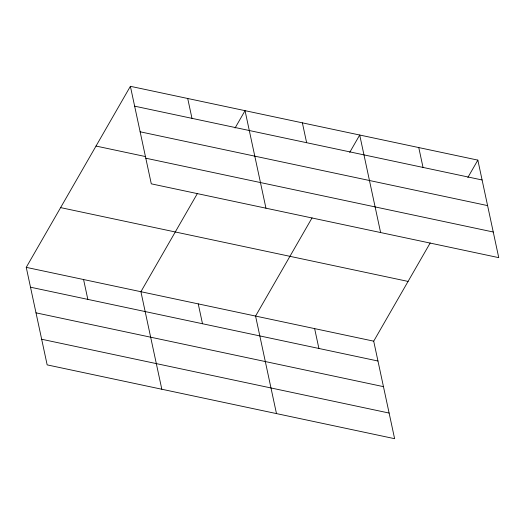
<?xml version="1.0" encoding="UTF-8"?>
<svg xmlns="http://www.w3.org/2000/svg" width="525" height="525" viewBox="0 0 525 525"><rect width="100%" height="100%" fill="white"/><g stroke="black" fill="none" stroke-linecap="round" stroke-linejoin="round"><path stroke-width="0.79" d="M430.198 242.95L373.708 341.165L394.616 438.69L47.158 364.882L26.25 267.356L130.384 86.31L477.842 160.118L498.75 257.644L151.292 183.835L130.384 86.31M197.407 193.495L140.91 291.71L161.818 389.235M235.056 128.034L245.044 110.67L265.952 208.195M312.067 217.855L255.57 316.07L276.478 413.595M349.716 152.394L359.71 135.023L380.612 232.549M467.854 177.489L477.842 160.118M134.643 106.168L482.101 179.977M140.136 131.795L487.594 205.603M96.022 146.055L145.386 156.542M145.799 158.202L493.257 232.011M60.618 207.611L408.069 281.42M26.25 267.356L373.708 341.165M30.509 287.208L377.961 361.016M36.002 312.841L383.46 386.649M41.665 339.248L389.117 413.057M418.773 147.571L423.032 167.429M302.374 122.85L306.633 142.702M314.639 328.617L318.898 348.469M187.714 98.49L191.973 118.342M198.24 303.89L202.499 323.748M83.58 279.536L87.839 299.388"/></g></svg>
